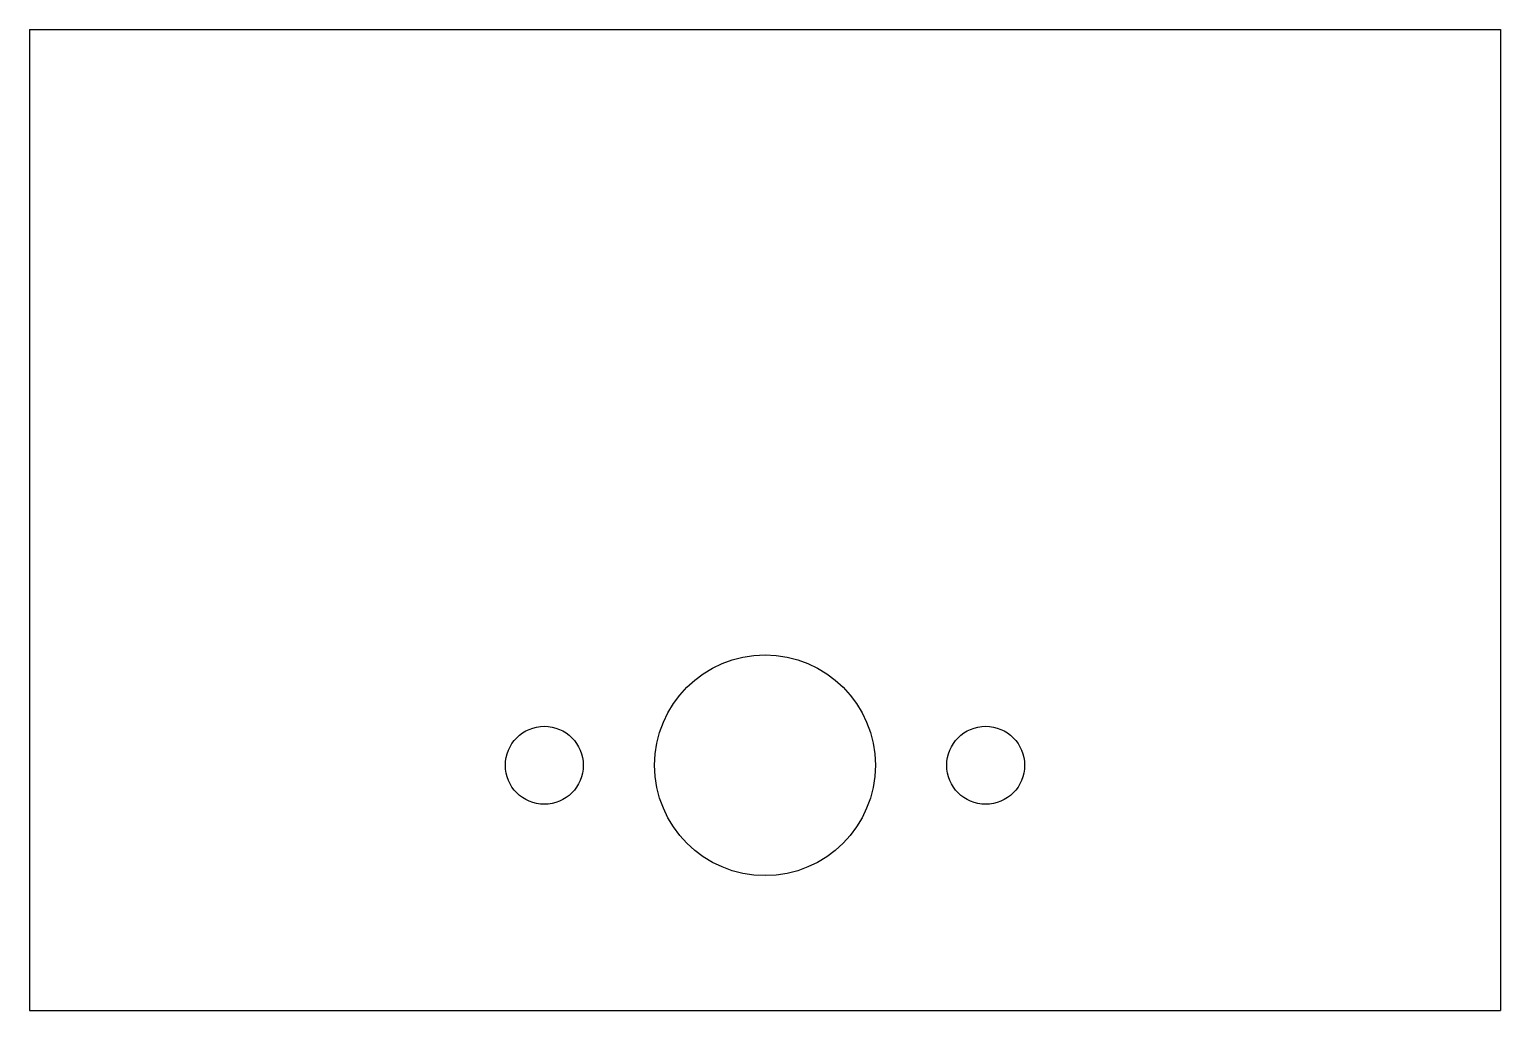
# Model space of a CAD drawing. Header units: millimetres. Extents: x 0 to 60, y -40 to 0.
import ezdxf

# ---------------------------------------------------------------- set-up
doc = ezdxf.new("R2010")
doc.units = ezdxf.units.MM

msp = doc.modelspace()

# ---------------------------------------------------------------- linework, layer by layer
at = {"color": 7, "linetype": 'Continuous', "lineweight": 25}
for p, q in [((0, 0), (0, -40)), ((0, 0), (60, 0)), ((60, 0), (60, -40)), ((0, -40), (60, -40))]:
    msp.add_line(p, q, dxfattribs=at)
for centre, radius in [((30, -30), 4.5), ((21, -30), 1.59), ((39, -30), 1.59)]:
    msp.add_circle(centre, radius, dxfattribs=at)

doc.saveas('drawing.dxf')
